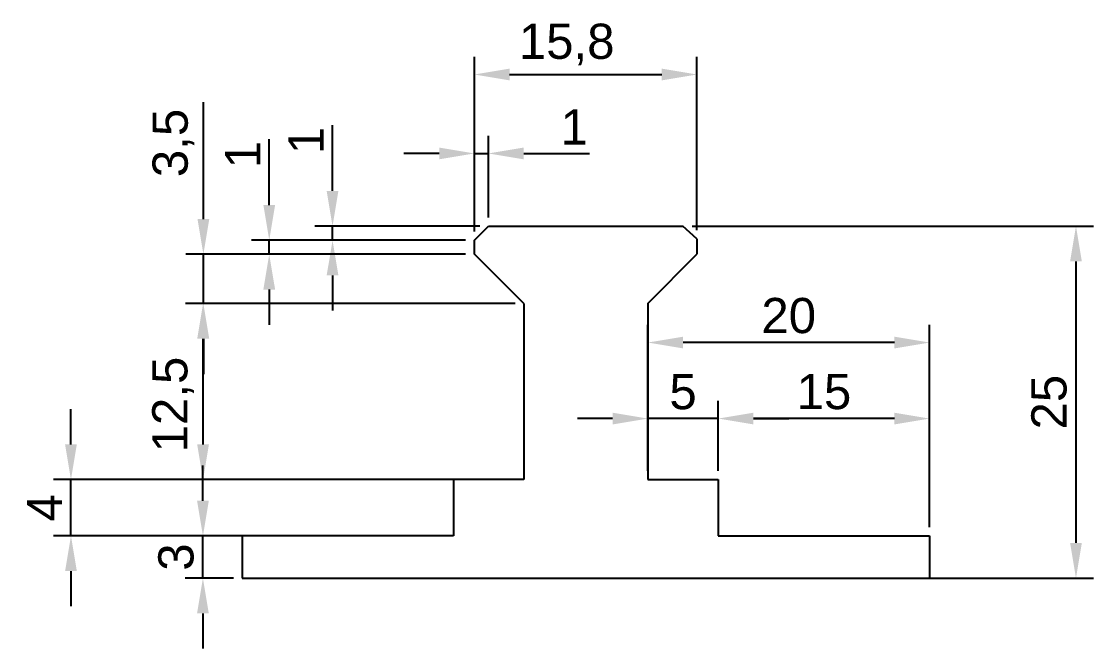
# Model space of a CAD drawing. Header units: millimetres. Extents: x 537 to 2166, y 622 to 2050.
# Drawn here: x 1391.6 to 1467.7, y 2005.6 to 2050.1 of the extents above; entities that cross this region are included whole.
import ezdxf

# ---------------------------------------------------------------- set-up
doc = ezdxf.new("R2010")
doc.units = ezdxf.units.MM
doc.layers.add('$AUDIT_BAD_LAYER1', color=7, linetype='Continuous')
doc.styles.get("Standard").update_dxf_attribs({"font": 'arial.ttf'})
doc.dimstyles.new('ISO-25', dxfattribs={"dimtxt": 2.5, "dimasz": 2.5, "dimexe": 1.25, "dimexo": 0.625, "dimtad": 1, "dimtxsty": 'Standard', "dimcen": 2.5, "dimadec": 0, "dimazin": 0, "dimtfac": 1, "dimtmove": 0, "dimatfit": 3, "dimfxl": 1, "dimarcsym": 0})

# ---------------------------------------------------------------- blocks, each defined once
blk = doc.blocks.new('*D5')
at = {"layer": '$AUDIT_BAD_LAYER1', "color": 0, "lineweight": -2, "transparency": 16777216}
for p, q in [((1423.781, 2035.177), (1423.781, 2047.575)), ((1439.581, 2035.277), (1439.581, 2047.575)), ((1426.281, 2046.325), (1437.081, 2046.325))]:
    blk.add_line(p, q, dxfattribs=at)
at = {"layer": '$AUDIT_BAD_LAYER1', "color": 0, "transparency": 16777216}
for points in [[(1426.281, 2046.742), (1426.281, 2045.908), (1423.781, 2046.325)], [(1437.081, 2046.742), (1437.081, 2045.908), (1439.581, 2046.325)]]:
    blk.add_solid(points, dxfattribs=at)
at = {"layer": 'Defpoints', "color": 0, "transparency": 16777216}
for p in [(1439.581, 2046.325), (1423.781, 2034.552), (1439.581, 2034.652)]:
    blk.add_point(p, dxfattribs=at)
at = {"layer": '$AUDIT_BAD_LAYER1', "color": 0, "transparency": 16777216, "insert": (1430.331, 2048.452), "char_height": 2.5, "attachment_point": 5}
blk.add_mtext('15,8', dxfattribs=at)
blk = doc.blocks.new('*D6')
at = {"layer": '$AUDIT_BAD_LAYER1', "color": 0, "lineweight": -2, "transparency": 16777216}
for p, q in [((1436.094, 2018.177), (1436.094, 2023.137)), ((1441.094, 2018.177), (1441.094, 2023.137)), ((1433.594, 2021.887), (1431.094, 2021.887)), ((1441.094, 2021.887), (1436.094, 2021.887)), ((1443.594, 2021.887), (1446.094, 2021.887))]:
    blk.add_line(p, q, dxfattribs=at)
at = {"layer": '$AUDIT_BAD_LAYER1', "color": 0, "transparency": 16777216}
for points in [[(1433.594, 2022.303), (1433.594, 2021.47), (1436.094, 2021.887)], [(1443.594, 2022.303), (1443.594, 2021.47), (1441.094, 2021.887)]]:
    blk.add_solid(points, dxfattribs=at)
at = {"layer": 'Defpoints', "color": 0, "transparency": 16777216}
for p in [(1436.094, 2021.887), (1436.094, 2017.552), (1441.094, 2017.552)]:
    blk.add_point(p, dxfattribs=at)
at = {"layer": '$AUDIT_BAD_LAYER1', "color": 0, "transparency": 16777216, "insert": (1438.594, 2023.783), "char_height": 2.5, "attachment_point": 5}
blk.add_mtext('5', dxfattribs=at)
blk = doc.blocks.new('*D7')
at = {"layer": '$AUDIT_BAD_LAYER1', "color": 0, "lineweight": -2, "transparency": 16777216}
for p, q in [((1441.094, 2018.177), (1441.094, 2023.137)), ((1456.094, 2014.177), (1456.094, 2023.137)), ((1453.594, 2021.887), (1443.594, 2021.887))]:
    blk.add_line(p, q, dxfattribs=at)
at = {"layer": '$AUDIT_BAD_LAYER1', "color": 0, "transparency": 16777216}
for points in [[(1443.594, 2022.303), (1443.594, 2021.47), (1441.094, 2021.887)], [(1453.594, 2022.303), (1453.594, 2021.47), (1456.094, 2021.887)]]:
    blk.add_solid(points, dxfattribs=at)
at = {"layer": 'Defpoints', "color": 0, "transparency": 16777216}
for p in [(1441.094, 2021.887), (1441.094, 2017.552), (1456.094, 2013.552)]:
    blk.add_point(p, dxfattribs=at)
at = {"layer": '$AUDIT_BAD_LAYER1', "color": 0, "transparency": 16777216, "insert": (1448.594, 2023.788), "char_height": 2.5, "attachment_point": 5}
blk.add_mtext('15', dxfattribs=at)
blk = doc.blocks.new('*D8')
at = {"layer": '$AUDIT_BAD_LAYER1', "color": 0, "lineweight": -2, "transparency": 16777216}
for p, q in [((1436.094, 2018.177), (1436.094, 2028.536)), ((1456.094, 2014.177), (1456.094, 2028.536)), ((1453.594, 2027.286), (1438.594, 2027.286))]:
    blk.add_line(p, q, dxfattribs=at)
at = {"layer": '$AUDIT_BAD_LAYER1', "color": 0, "transparency": 16777216}
for points in [[(1438.594, 2027.702), (1438.594, 2026.869), (1436.094, 2027.286)], [(1453.594, 2027.702), (1453.594, 2026.869), (1456.094, 2027.286)]]:
    blk.add_solid(points, dxfattribs=at)
at = {"layer": 'Defpoints', "color": 0, "transparency": 16777216}
for p in [(1436.094, 2027.286), (1436.094, 2017.552), (1456.094, 2013.552)]:
    blk.add_point(p, dxfattribs=at)
at = {"layer": '$AUDIT_BAD_LAYER1', "color": 0, "transparency": 16777216, "insert": (1446.094, 2029.187), "char_height": 2.5, "attachment_point": 5}
blk.add_mtext('20', dxfattribs=at)
blk = doc.blocks.new('*D9')
at = {"layer": '$AUDIT_BAD_LAYER1', "color": 0, "lineweight": -2, "transparency": 16777216}
for p, q in [((1404.51, 2016.052), (1404.51, 2018.552)), ((1406.669, 2013.552), (1403.26, 2013.552)), ((1404.51, 2010.552), (1404.51, 2013.552)), ((1406.669, 2010.552), (1403.26, 2010.552)), ((1404.51, 2008.052), (1404.51, 2005.552))]:
    blk.add_line(p, q, dxfattribs=at)
at = {"layer": '$AUDIT_BAD_LAYER1', "color": 0, "transparency": 16777216}
for points in [[(1404.093, 2016.052), (1404.926, 2016.052), (1404.51, 2013.552)], [(1404.093, 2008.052), (1404.926, 2008.052), (1404.51, 2010.552)]]:
    blk.add_solid(points, dxfattribs=at)
at = {"layer": 'Defpoints', "color": 0, "transparency": 16777216}
for p in [(1404.51, 2013.552), (1407.294, 2013.552), (1407.294, 2010.552)]:
    blk.add_point(p, dxfattribs=at)
at = {"layer": '$AUDIT_BAD_LAYER1', "color": 0, "transparency": 16777216, "insert": (1402.607, 2012.052), "char_height": 2.5, "attachment_point": 5, "rotation": 90}
blk.add_mtext('3', dxfattribs=at)
blk = doc.blocks.new('*D10')
at = {"layer": '$AUDIT_BAD_LAYER1', "color": 0, "lineweight": -2, "transparency": 16777216}
for p, q in [((1395.141, 2020.052), (1395.141, 2022.552)), ((1421.669, 2017.552), (1393.891, 2017.552)), ((1395.141, 2013.552), (1395.141, 2017.552)), ((1421.669, 2013.552), (1393.891, 2013.552)), ((1395.141, 2011.052), (1395.141, 2008.552))]:
    blk.add_line(p, q, dxfattribs=at)
at = {"layer": '$AUDIT_BAD_LAYER1', "color": 0, "transparency": 16777216}
for points in [[(1394.724, 2020.052), (1395.558, 2020.052), (1395.141, 2017.552)], [(1394.724, 2011.052), (1395.558, 2011.052), (1395.141, 2013.552)]]:
    blk.add_solid(points, dxfattribs=at)
at = {"layer": 'Defpoints', "color": 0, "transparency": 16777216}
for p in [(1395.141, 2017.552), (1422.294, 2017.552), (1422.294, 2013.552)]:
    blk.add_point(p, dxfattribs=at)
at = {"layer": '$AUDIT_BAD_LAYER1', "color": 0, "transparency": 16777216, "insert": (1393.266, 2015.552), "char_height": 2.5, "attachment_point": 5, "rotation": 90}
blk.add_mtext('4', dxfattribs=at)
blk = doc.blocks.new('*D11')
at = {"layer": '$AUDIT_BAD_LAYER1', "color": 0, "lineweight": -2, "transparency": 16777216}
for p, q in [((1426.669, 2030.052), (1403.268, 2030.052)), ((1404.518, 2020.052), (1404.518, 2027.552)), ((1426.669, 2017.552), (1403.268, 2017.552))]:
    blk.add_line(p, q, dxfattribs=at)
at = {"layer": '$AUDIT_BAD_LAYER1', "color": 0, "transparency": 16777216}
for points in [[(1404.101, 2027.552), (1404.935, 2027.552), (1404.518, 2030.052)], [(1404.101, 2020.052), (1404.935, 2020.052), (1404.518, 2017.552)]]:
    blk.add_solid(points, dxfattribs=at)
at = {"layer": 'Defpoints', "color": 0, "transparency": 16777216}
for p in [(1404.518, 2030.052), (1427.294, 2030.052), (1427.294, 2017.552)]:
    blk.add_point(p, dxfattribs=at)
at = {"layer": '$AUDIT_BAD_LAYER1', "color": 0, "transparency": 16777216, "insert": (1402.391, 2022.883), "char_height": 2.5, "attachment_point": 5, "rotation": 90}
blk.add_mtext('12,5', dxfattribs=at)
blk = doc.blocks.new('*D12')
at = {"layer": '$AUDIT_BAD_LAYER1', "color": 0, "lineweight": -2, "transparency": 16777216}
for p, q in [((1404.541, 2036.052), (1404.541, 2044.37)), ((1423.156, 2033.552), (1403.291, 2033.552)), ((1404.541, 2030.052), (1404.541, 2033.552)), ((1426.669, 2030.052), (1403.291, 2030.052)), ((1404.541, 2027.552), (1404.541, 2025.052))]:
    blk.add_line(p, q, dxfattribs=at)
at = {"layer": '$AUDIT_BAD_LAYER1', "color": 0, "transparency": 16777216}
for points in [[(1404.124, 2036.052), (1404.957, 2036.052), (1404.541, 2033.552)], [(1404.124, 2027.552), (1404.957, 2027.552), (1404.541, 2030.052)]]:
    blk.add_solid(points, dxfattribs=at)
at = {"layer": 'Defpoints', "color": 0, "transparency": 16777216}
for p in [(1404.541, 2033.552), (1423.781, 2033.552), (1427.294, 2030.052)]:
    blk.add_point(p, dxfattribs=at)
at = {"layer": '$AUDIT_BAD_LAYER1', "color": 0, "transparency": 16777216, "insert": (1402.413, 2041.461), "char_height": 2.5, "attachment_point": 5, "rotation": 90}
blk.add_mtext('3,5', dxfattribs=at)
blk = doc.blocks.new('*D13')
at = {"layer": '$AUDIT_BAD_LAYER1', "color": 0, "lineweight": -2, "transparency": 16777216}
for p, q in [((1409.217, 2037.052), (1409.217, 2041.723)), ((1423.156, 2034.552), (1407.967, 2034.552)), ((1409.217, 2033.552), (1409.217, 2034.552)), ((1423.156, 2033.552), (1407.967, 2033.552)), ((1409.217, 2031.052), (1409.217, 2028.552))]:
    blk.add_line(p, q, dxfattribs=at)
at = {"layer": '$AUDIT_BAD_LAYER1', "color": 0, "transparency": 16777216}
for points in [[(1408.801, 2037.052), (1409.634, 2037.052), (1409.217, 2034.552)], [(1408.801, 2031.052), (1409.634, 2031.052), (1409.217, 2033.552)]]:
    blk.add_solid(points, dxfattribs=at)
at = {"layer": 'Defpoints', "color": 0, "transparency": 16777216}
for p in [(1409.217, 2034.552), (1423.781, 2034.552), (1423.781, 2033.552)]:
    blk.add_point(p, dxfattribs=at)
at = {"layer": '$AUDIT_BAD_LAYER1', "color": 0, "transparency": 16777216, "insert": (1407.337, 2040.637), "char_height": 2.5, "attachment_point": 5, "rotation": 90}
blk.add_mtext('1', dxfattribs=at)
blk = doc.blocks.new('*D14')
at = {"layer": '$AUDIT_BAD_LAYER1', "color": 0, "lineweight": -2, "transparency": 16777216}
for p, q in [((1413.711, 2038.052), (1413.711, 2042.723)), ((1424.156, 2035.552), (1412.461, 2035.552)), ((1413.711, 2034.552), (1413.711, 2035.552)), ((1423.156, 2034.552), (1412.461, 2034.552)), ((1413.711, 2032.052), (1413.711, 2029.552))]:
    blk.add_line(p, q, dxfattribs=at)
at = {"layer": '$AUDIT_BAD_LAYER1', "color": 0, "transparency": 16777216}
for points in [[(1413.294, 2038.052), (1414.127, 2038.052), (1413.711, 2035.552)], [(1413.294, 2032.052), (1414.127, 2032.052), (1413.711, 2034.552)]]:
    blk.add_solid(points, dxfattribs=at)
at = {"layer": 'Defpoints', "color": 0, "transparency": 16777216}
for p in [(1413.711, 2035.552), (1424.781, 2035.552), (1423.781, 2034.552)]:
    blk.add_point(p, dxfattribs=at)
at = {"layer": '$AUDIT_BAD_LAYER1', "color": 0, "transparency": 16777216, "insert": (1411.831, 2041.637), "char_height": 2.5, "attachment_point": 5, "rotation": 90}
blk.add_mtext('1', dxfattribs=at)
blk = doc.blocks.new('*D15')
at = {"layer": '$AUDIT_BAD_LAYER1', "color": 0, "lineweight": -2, "transparency": 16777216}
for p, q in [((1439.232, 2035.552), (1467.735, 2035.552)), ((1466.485, 2033.052), (1466.485, 2013.052)), ((1439.232, 2010.552), (1467.735, 2010.552))]:
    blk.add_line(p, q, dxfattribs=at)
at = {"layer": '$AUDIT_BAD_LAYER1', "color": 0, "transparency": 16777216}
for points in [[(1466.069, 2033.052), (1466.902, 2033.052), (1466.485, 2035.552)], [(1466.069, 2013.052), (1466.902, 2013.052), (1466.485, 2010.552)]]:
    blk.add_solid(points, dxfattribs=at)
at = {"layer": 'Defpoints', "color": 0, "transparency": 16777216}
for p in [(1438.607, 2035.552), (1438.607, 2010.552), (1466.485, 2010.552)]:
    blk.add_point(p, dxfattribs=at)
at = {"layer": '$AUDIT_BAD_LAYER1', "color": 0, "transparency": 16777216, "insert": (1464.584, 2023.052), "char_height": 2.5, "attachment_point": 5, "rotation": 90}
blk.add_mtext('25', dxfattribs=at)
blk = doc.blocks.new('*D16')
at = {"layer": '$AUDIT_BAD_LAYER1', "color": 0, "lineweight": -2, "transparency": 16777216}
for p, q in [((1423.781, 2035.177), (1423.781, 2041.967)), ((1424.781, 2036.177), (1424.781, 2041.967)), ((1421.281, 2040.717), (1418.781, 2040.717)), ((1423.781, 2040.717), (1424.781, 2040.717)), ((1427.281, 2040.717), (1431.952, 2040.717))]:
    blk.add_line(p, q, dxfattribs=at)
at = {"layer": '$AUDIT_BAD_LAYER1', "color": 0, "transparency": 16777216}
for points in [[(1421.281, 2041.134), (1421.281, 2040.3), (1423.781, 2040.717)], [(1427.281, 2041.134), (1427.281, 2040.3), (1424.781, 2040.717)]]:
    blk.add_solid(points, dxfattribs=at)
at = {"layer": 'Defpoints', "color": 0, "transparency": 16777216}
for p in [(1424.781, 2040.717), (1424.781, 2035.552), (1423.781, 2034.552)]:
    blk.add_point(p, dxfattribs=at)
at = {"layer": '$AUDIT_BAD_LAYER1', "color": 0, "transparency": 16777216, "insert": (1430.866, 2042.597), "char_height": 2.5, "attachment_point": 5}
blk.add_mtext('1', dxfattribs=at)

msp = doc.modelspace()

# ---------------------------------------------------------------- linework, layer by layer
at = {"layer": '$AUDIT_BAD_LAYER1'}
for p, q in [((1423.781, 2034.552), (1424.781, 2035.552)), ((1424.781, 2035.552), (1438.581, 2035.552)), ((1439.581, 2034.652), (1438.581, 2035.552)), ((1423.781, 2033.552), (1423.781, 2034.552)), ((1439.581, 2034.652), (1439.581, 2033.565)), ((1427.294, 2030.052), (1423.781, 2033.552)), ((1436.094, 2030.052), (1439.581, 2033.565)), ((1427.294, 2030.052), (1427.294, 2017.552)), ((1436.094, 2030.052), (1436.094, 2017.552)), ((1427.294, 2017.552), (1422.294, 2017.552)), ((1422.294, 2017.552), (1422.294, 2013.552)), ((1436.094, 2017.552), (1441.094, 2017.552)), ((1441.094, 2017.552), (1441.094, 2013.552)), ((1422.294, 2013.552), (1407.294, 2013.552)), ((1407.294, 2013.552), (1407.294, 2010.552)), ((1441.094, 2013.552), (1456.094, 2013.552)), ((1456.094, 2013.552), (1456.094, 2010.552)), ((1407.294, 2010.552), (1456.094, 2010.552))]:
    msp.add_line(p, q, dxfattribs=at)

# ---------------------------------------------------------------- dimensions: what is measured, and where the dimension line sits
dim = msp.add_linear_dim(base=(1439.581, 2046.325), p1=(1423.781, 2034.552), p2=(1439.581, 2034.652), dimstyle='ISO-25', dxfattribs=at)
dim.commit()
dim.dimension.update_dxf_attribs({"geometry": '*D5', "text_midpoint": (1430.331, 2046.325), "dimtype": 160})
for base, p1, p2, picture, middle in [((1404.541, 2033.552), (1427.294, 2030.052), (1423.781, 2033.552), '*D12', (1402.413, 2041.461)), ((1413.711, 2035.552), (1423.781, 2034.552), (1424.781, 2035.552), '*D14', (1411.831, 2041.637)), ((1409.217, 2034.552), (1423.781, 2033.552), (1423.781, 2034.552), '*D13', (1407.337, 2040.637)), ((1466.485, 2010.552), (1438.607, 2035.552), (1438.607, 2010.552), '*D15', (1464.584, 2023.052))]:
    dim = msp.add_linear_dim(base=base, p1=p1, p2=p2, angle=90, dimstyle='ISO-25', dxfattribs=at)
    dim.commit()
    dim.dimension.update_dxf_attribs({"geometry": picture, "text_midpoint": middle})
for base, p1, p2, picture, middle in [((1424.781, 2040.717), (1423.781, 2034.552), (1424.781, 2035.552), '*D16', (1430.866, 2042.597)), ((1436.094, 2027.286), (1456.094, 2013.552), (1436.094, 2017.552), '*D8', (1446.094, 2029.187)), ((1436.094, 2021.887), (1441.094, 2017.552), (1436.094, 2017.552), '*D6', (1438.594, 2023.783)), ((1441.094, 2021.887), (1456.094, 2013.552), (1441.094, 2017.552), '*D7', (1448.594, 2023.788))]:
    dim = msp.add_linear_dim(base=base, p1=p1, p2=p2, dimstyle='ISO-25', dxfattribs=at)
    dim.commit()
    dim.dimension.update_dxf_attribs({"geometry": picture, "text_midpoint": middle})
for base, p1, p2, picture, middle in [((1404.518, 2030.052), (1427.294, 2017.552), (1427.294, 2030.052), '*D11', (1404.518, 2022.883)), ((1395.141, 2017.552), (1422.294, 2013.552), (1422.294, 2017.552), '*D10', (1395.141, 2015.552)), ((1404.51, 2013.552), (1407.294, 2010.552), (1407.294, 2013.552), '*D9', (1404.51, 2012.052))]:
    dim = msp.add_linear_dim(base=base, p1=p1, p2=p2, angle=90, dimstyle='ISO-25', dxfattribs=at)
    dim.commit()
    dim.dimension.update_dxf_attribs({"geometry": picture, "text_midpoint": middle, "dimtype": 160})

doc.saveas('drawing.dxf')
